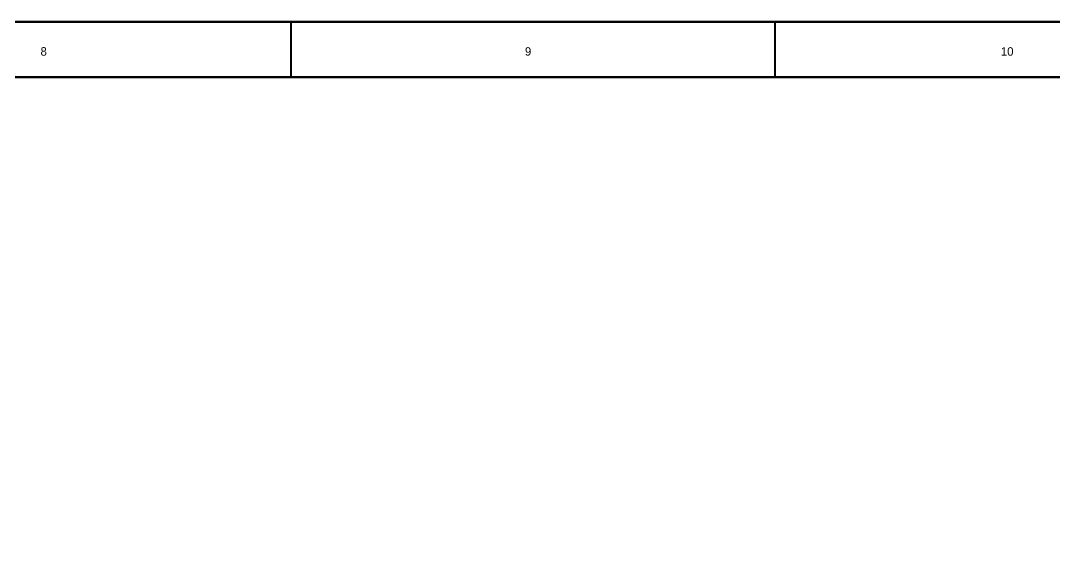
# Model space of a CAD drawing. Header units: inches. Extents: x 0 to 31.5, y 0 to 22.3.
# Drawn here: x 19.53 to 25.14, y 19.49 to 22.31 of the extents above; entities that cross this region are included whole.
import ezdxf

# ---------------------------------------------------------------- set-up
doc = ezdxf.new("R2010")
doc.units = ezdxf.units.IN
doc.header["$MEASUREMENT"] = 0
doc.layers.add('Sheet', color=255, linetype='Continuous')

msp = doc.modelspace()

# ---------------------------------------------------------------- linework, layer by layer
at = {"layer": 'Sheet'}
for points in [[(0.0034, 22.3, 0.0118, 0.0118, 0), (31.4977, 22.3, 0.0118, 0.0118, 0), (31.4977, 0, 0.0118, 0.0118, 0), (0.0034, 0, 0.0118, 0.0118, 0), (0.0034, 22.3, 0.0118, 0.0118, 0)], [(0.0034, 22.3, 0.0039, 0.0039, 0), (0.0034, 0, 0.0039, 0.0039, 0), (31.4977, 0, 0.0039, 0.0039, 0), (31.4977, 22.3, 0.0039, 0.0039, 0), (0.0034, 22.3, 0.0039, 0.0039, 0), (0.0034, 22.3, 0.0039, 0.0039, 0)], [(0.3043, 21.9991, 0.0118, 0.0118, 0), (31.1969, 21.9991, 0.0118, 0.0118, 0), (31.1969, 0.2998, 0.0118, 0.0118, 0), (0.3043, 0.2998, 0.0118, 0.0118, 0), (0.3043, 21.9991, 0.0118, 0.0118, 0)], [(0.3043, 21.9991, 0.0039, 0.0039, 0), (0.3043, 0.2998, 0.0039, 0.0039, 0), (31.1969, 0.2998, 0.0039, 0.0039, 0), (31.1969, 21.9991, 0.0039, 0.0039, 0), (0.3043, 21.9991, 0.0039, 0.0039, 0), (0.3043, 21.9991, 0.0039, 0.0039, 0)]]:
    msp.add_lwpolyline(points, format="xyseb", close=True, dxfattribs=at)
for points in [[(20.9989, 22.3, 0.0118, 0.0118, 0), (20.9989, 21.9991, 0.0118, 0.0118, 0)], [(23.6239, 22.3, 0.0118, 0.0118, 0), (23.6239, 21.9991, 0.0118, 0.0118, 0)]]:
    msp.add_lwpolyline(points, format="xyseb", dxfattribs=at)

# ---------------------------------------------------------------- texts
for s, height, p in [('8', 0.0459, (19.6404, 22.1162)), ('9', 0.0459, (22.2677, 22.1162)), ('10', 0.04594, (24.8491, 22.1162))]:
    msp.add_text(s, height=height, dxfattribs=at).set_placement(p)

doc.saveas('drawing.dxf')
